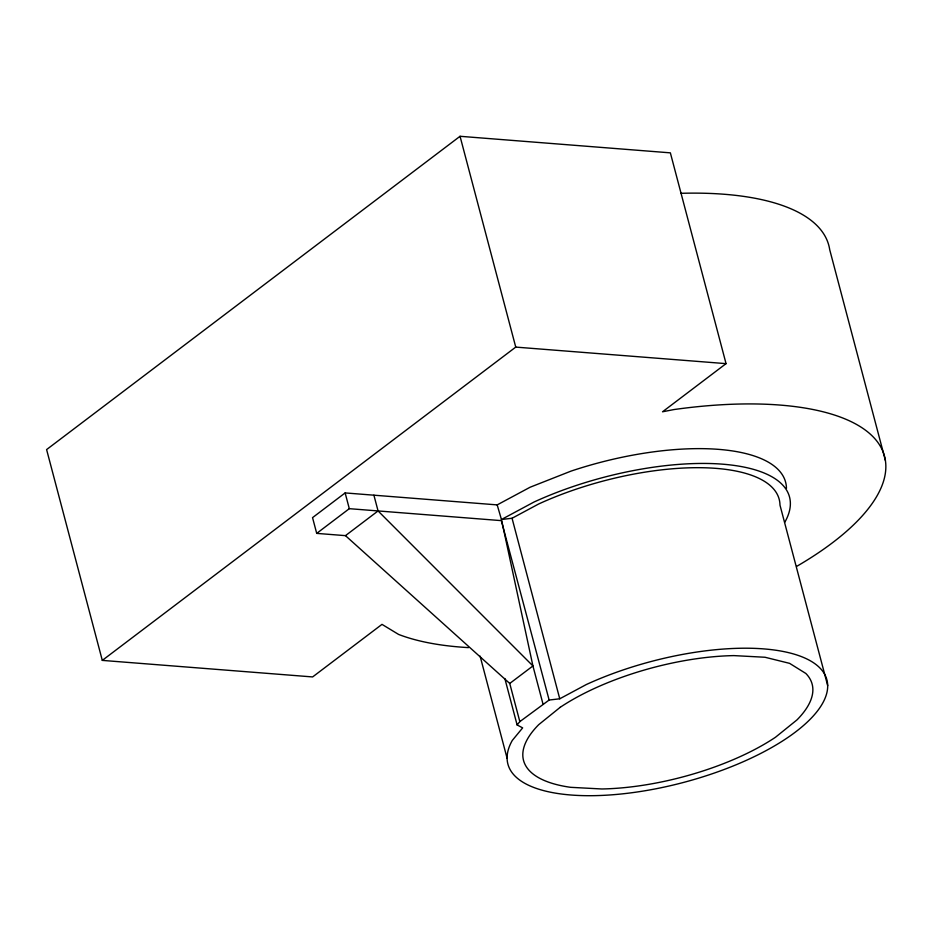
<?xml version="1.0" encoding="UTF-8"?>
<svg xmlns="http://www.w3.org/2000/svg" width="932" height="932" viewBox="0 0 932 932"><rect width="100%" height="100%" fill="white"/><g stroke="black" fill="none" stroke-linecap="round" stroke-linejoin="round"><path stroke-width="1.4" d="M517.109 724.933L519.835 721.624L549.134 700.037L559.748 698.79L586.298 684.542A164.964 62.595 -14.8 0 1 821.942 670.259A164.964 62.595 -14.8 0 1 668.489 786.13A164.964 62.595 -14.8 0 1 512.285 740.439L522.642 727.88L517.109 724.933L504.841 678.508M796.569 566.435A273.251 103.685 -14.8 0 0 876.837 441.081A273.251 103.685 -14.8 0 0 673.906 409.567L662.524 411.793L726.051 363.643L670.364 152.848L460.047 136.293L46.6 449.585L102.299 660.392L312.616 676.935L381.992 624.37L398.593 634.424A273.251 103.685 -14.8 0 0 468.481 647.612M102.299 660.392L515.745 347.1L726.051 363.643M786.457 488.368A175.193 66.475 -14.8 0 0 571.048 471.103L530.11 487.226L497.187 504.888L345.143 492.923L312.546 517.633L316.705 533.384L345.469 535.644L509.746 683.459L519.835 721.624M316.705 533.384L349.302 508.674L501.346 520.639L549.134 700.037M345.469 535.644L378.066 510.946L373.907 495.195M509.746 683.459L532.929 665.949L501.439 519.508L497.187 504.888M784.861 522.13A175.193 66.475 -14.8 0 0 722.848 464.194A175.193 66.475 -14.8 0 0 534.013 502.022L501.439 519.508L512.052 518.262L538.603 504.014A164.964 62.595 -14.8 0 1 779.979 505.097L827.686 685.626M378.066 510.946L532.929 665.949L543.018 704.114M885.4 460.466L829.701 249.66A273.251 103.685 -14.8 0 0 681.001 193.308M460.047 136.293L515.745 347.1M512.052 518.262L559.748 698.79M480.108 656.128L507.101 758.287M345.143 492.923L349.302 508.674M560.179 707.33L538.696 724.677A149.26 56.642 -14.8 0 0 570.652 787.319L601.827 788.973A149.26 56.642 -14.8 0 0 775.494 737.247L796.977 719.9A149.26 56.642 -14.8 0 0 805.831 673.452L789.579 663.351L765.021 657.258L733.845 655.604A149.26 56.642 -14.8 0 0 560.179 707.33"/></g></svg>
